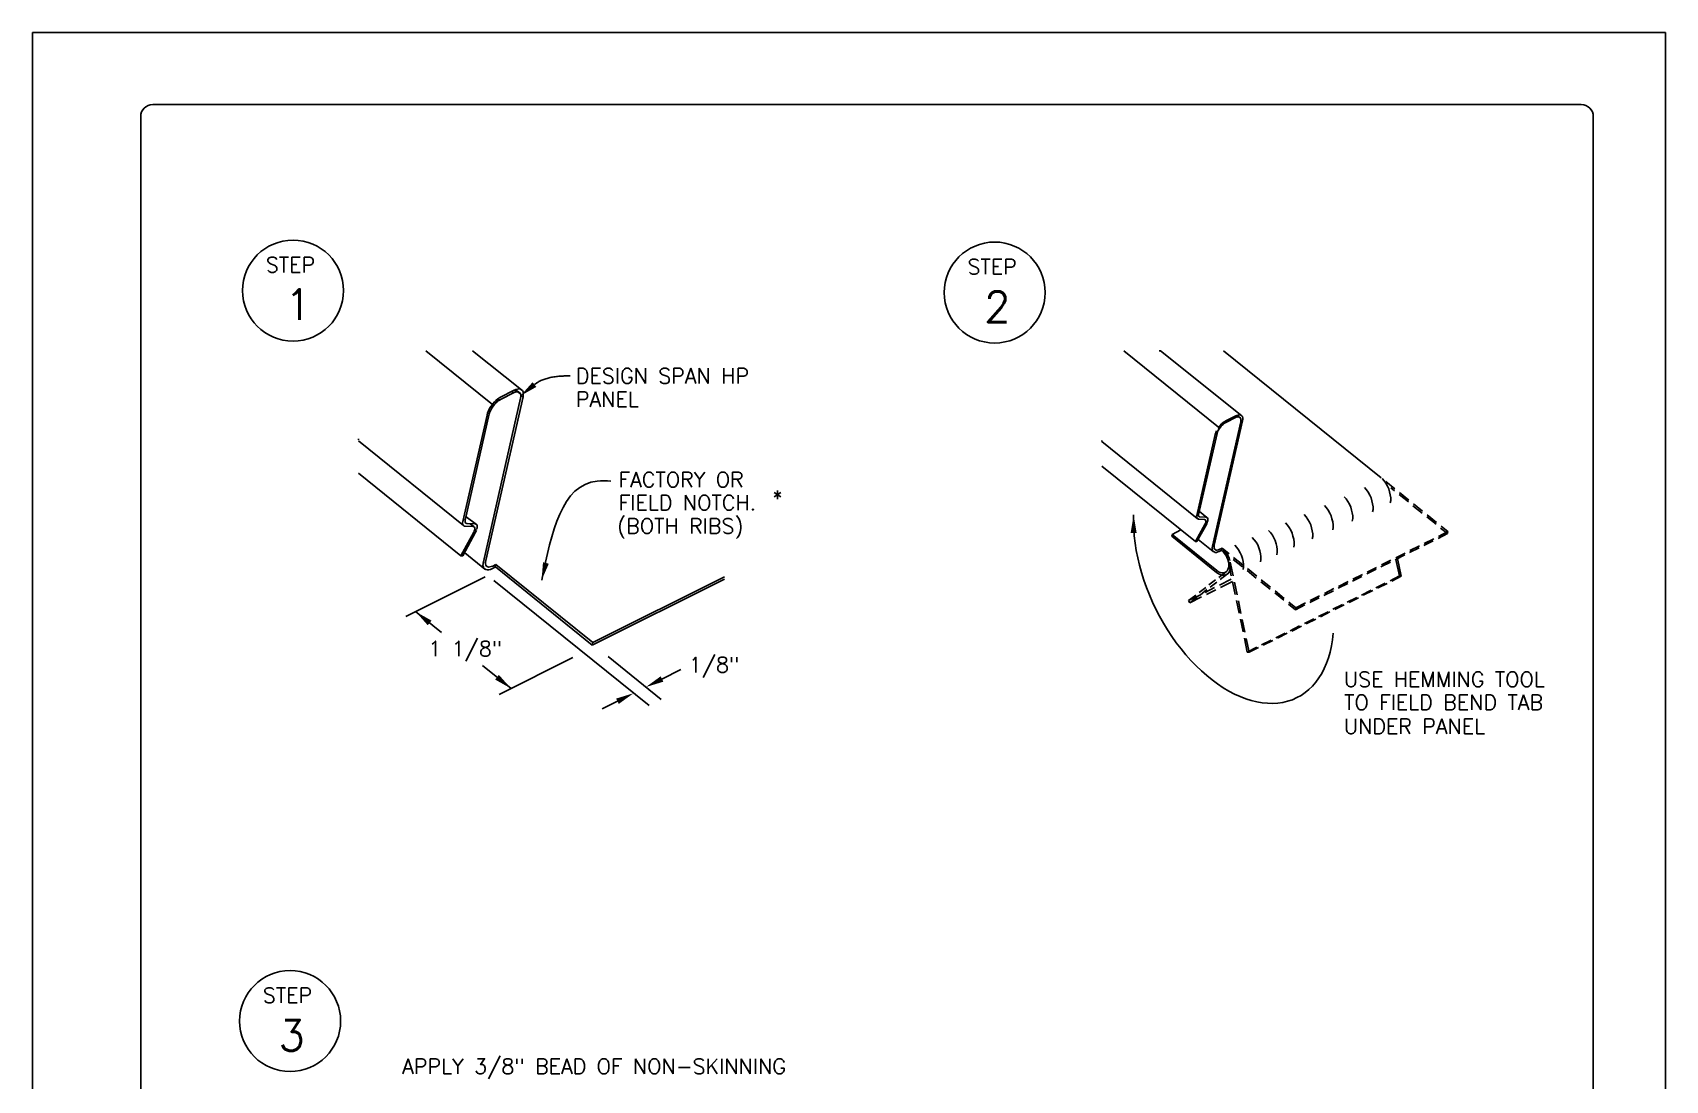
# Model space of a CAD drawing. Extents: x 137.4 to 145.9, y -2.6 to 8.4.
# Drawn here: x 137.43 to 145.93, y 2.92 to 8.38 of the extents above; entities that cross this region are included whole.
import ezdxf

# ---------------------------------------------------------------- set-up
doc = ezdxf.new("R2010")
doc.units = 0
doc.header["$LTSCALE"] = 0.5
doc.header["$MEASUREMENT"] = 0
for name, color, linetype in [('BORDER', 9, 'CONTINUOUS'), ('DIM', 4, 'CONTINUOUS'), ('DWG', 2, 'CONTINUOUS'), ('PEN1', 7, 'CONTINUOUS'), ('PEN2', 7, 'CONTINUOUS')]:
    doc.layers.add(name, color=color, linetype=linetype)
doc.styles.get("Standard").update_dxf_attribs({"font": 'romans.shx'})
doc.styles.add('STD', font='simplex.shx', dxfattribs={"height": 0.125})

msp = doc.modelspace()

# ---------------------------------------------------------------- linework, layer by layer
at = {"layer": 'BORDER'}
for p, q in [((145.9293, 8.3807), (137.4293, 8.3807)), ((137.4293, 8.3807), (137.4293, -2.6193)), ((145.9293, 8.3807), (145.9293, -2.6193)), ((145.4918, 8.0057), (138.0543, 8.0057)), ((137.9918, 7.9432), (137.9918, -2.1818)), ((145.5543, 7.9432), (145.5543, -2.1818))]:
    msp.add_line(p, q, dxfattribs=at)
for centre, start, end in [((138.0543, 7.9432), 90, 180), ((145.4918, 7.9432), 0, 90)]:
    msp.add_arc(centre, 0.0625, start, end, dxfattribs=at)
at = {"layer": 'DIM', "color": 5}
for p, q in [((143.1642, 5.76), (143.1619, 5.7967)), ((143.1687, 5.7225), (143.1642, 5.76)), ((143.1747, 5.6842), (143.1687, 5.7225)), ((143.1822, 5.646), (143.1747, 5.6842)), ((143.1912, 5.607), (143.1822, 5.646)), ((139.7848, 5.5469), (139.3722, 5.3397)), ((139.83, 5.5271), (140.6381, 4.8756)), ((143.2017, 5.5687), (143.1912, 5.607)), ((143.2137, 5.5297), (143.2017, 5.5687)), ((143.2279, 5.4915), (143.2137, 5.5297)), ((143.2429, 5.4532), (143.2279, 5.4915)), ((143.2594, 5.415), (143.2429, 5.4532)), ((139.4231, 5.3651), (139.5586, 5.2558)), ((143.2767, 5.3775), (143.2594, 5.415)), ((143.2962, 5.3407), (143.2767, 5.3775)), ((143.3164, 5.3047), (143.2962, 5.3407)), ((143.3374, 5.2695), (143.3164, 5.3047)), ((143.3599, 5.2357), (143.3374, 5.2695)), ((143.3832, 5.2027), (143.3599, 5.2357)), ((143.4079, 5.1705), (143.3832, 5.2027)), ((144.1842, 5.1547), (144.1909, 5.1862)), ((144.1909, 5.1862), (144.1969, 5.2185)), ((144.1969, 5.2185), (144.2007, 5.2522)), ((140.2408, 5.126), (139.8581, 4.9336)), ((140.4249, 5.131), (140.7021, 4.9076)), ((143.4334, 5.1397), (143.4079, 5.1705)), ((143.4597, 5.1105), (143.4334, 5.1397)), ((143.4859, 5.0827), (143.4597, 5.1105)), ((144.1654, 5.0962), (144.1752, 5.1247)), ((144.1752, 5.1247), (144.1842, 5.1547)), ((139.7709, 5.0847), (139.9199, 4.9646)), ((140.7057, 5.0142), (140.8044, 5.0635)), ((143.5137, 5.0565), (143.4859, 5.0827)), ((143.5414, 5.0317), (143.5137, 5.0565)), ((143.5699, 5.0092), (143.5414, 5.0317)), ((144.1099, 4.998), (144.1257, 5.0197)), ((144.1257, 5.0197), (144.1407, 5.0437)), ((144.1407, 5.0437), (144.1534, 5.0692)), ((144.1534, 5.0692), (144.1654, 5.0962)), ((143.5984, 4.9882), (143.5699, 5.0092)), ((143.6277, 4.9687), (143.5984, 4.9882)), ((143.6569, 4.9515), (143.6277, 4.9687)), ((143.6862, 4.9357), (143.6569, 4.9515)), ((143.7154, 4.923), (143.6862, 4.9357)), ((144.0537, 4.9432), (144.0327, 4.929)), ((144.0739, 4.9597), (144.0537, 4.9432)), ((144.0927, 4.9777), (144.0739, 4.9597)), ((144.0927, 4.9777), (144.1099, 4.998)), ((140.474, 4.8983), (140.3945, 4.8586)), ((143.7447, 4.9117), (143.7154, 4.923)), ((143.7732, 4.902), (143.7447, 4.9117)), ((143.8024, 4.8952), (143.7732, 4.902)), ((143.8302, 4.8907), (143.8024, 4.8952)), ((143.8579, 4.8877), (143.8302, 4.8907)), ((143.8857, 4.887), (143.8579, 4.8877)), ((143.9119, 4.8885), (143.8857, 4.887)), ((143.9382, 4.8922), (143.9119, 4.8885)), ((143.9629, 4.8982), (143.9382, 4.8922)), ((143.9877, 4.9065), (143.9629, 4.8982)), ((144.0102, 4.917), (143.9877, 4.9065)), ((144.0327, 4.929), (144.0102, 4.917))]:
    msp.add_line(p, q, dxfattribs=at)
for points, format in [([(139.9687, 6.4888, 0, 0.0313, 0), (140.0417, 6.5476, 0.0313, 0.0313, 0)], "xyseb"), ([(140.0417, 6.5476, -0.015006), (140.0518, 6.5551, -0.027555), (140.0577, 6.5588, -0.003182), (140.0725, 6.5668, -0.015003), (140.0757, 6.5684, -0.012662), (140.086, 6.5728, -0.013399), (140.0959, 6.5764, -0.011062), (140.1072, 6.58, -0.011784), (140.1181, 6.5828, -0.009609), (140.1306, 6.5855, -0.010275), (140.1424, 6.5876, -0.008334), (140.156, 6.5895, -0.008927), (140.1687, 6.5908, -0.007239), (140.1716, 6.591, -0.000799), (140.1972, 6.5924, -0.013263), (140.208, 6.5927, -0.007274), (140.2277, 6.5924)], "xyb"), ([(140.0786, 5.5276, 0, 0.0313, 0), (140.1014, 5.6185, 0.0313, 0.0313, 0)], "xyseb")]:
    msp.add_lwpolyline(points, format=format, dxfattribs=at)
msp.add_spline([(140.4395, 6.0451), (140.369, 6.0451), (140.0798, 5.5291)], degree=3, dxfattribs=at)
for points in [[(143.1455, 5.775), (143.1768, 5.775), (143.1612, 5.8687)], [(139.4862, 5.2941), (139.5059, 5.3184), (139.4231, 5.3651)], [(139.8567, 5.0356), (139.8371, 5.0112), (139.9199, 4.9646)], [(140.7127, 5.0002), (140.6987, 5.0282), (140.6219, 4.9723)], [(140.467, 4.9123), (140.481, 4.8844), (140.5579, 4.9403)]]:
    msp.add_solid(points, dxfattribs=at)
at = {"layer": 'DWG'}
for p, q in [((139.8232, 6.4447), (139.4767, 6.7237)), ((139.9747, 6.5205), (139.7197, 6.7237)), ((143.1094, 6.7237), (143.6037, 6.3255)), ((143.7244, 6.3855), (143.3007, 6.7237)), ((144.4497, 6.0622), (143.6284, 6.7237)), ((139.776, 5.6242), (139.9695, 6.477)), ((139.9822, 6.483), (139.788, 5.631)), ((139.8322, 6.4552), (139.8412, 6.4642)), ((139.8412, 6.4642), (139.851, 6.4732)), ((139.8502, 6.4605), (139.842, 6.453)), ((139.8502, 6.4605), (139.8442, 6.4657)), ((139.8592, 6.4672), (139.8502, 6.4605)), ((139.851, 6.4732), (139.8607, 6.48)), ((139.851, 6.4732), (139.8525, 6.4725)), ((139.8525, 6.4725), (139.8592, 6.4672)), ((139.8682, 6.4725), (139.8592, 6.4672)), ((139.8607, 6.48), (139.9357, 6.5182)), ((139.9327, 6.5047), (139.8682, 6.4725)), ((139.9237, 6.5115), (139.9327, 6.5047)), ((139.932, 6.5152), (139.9357, 6.5182)), ((139.9327, 6.5047), (139.941, 6.5077)), ((139.935, 6.5047), (139.9327, 6.5047)), ((139.9357, 6.5182), (139.9447, 6.522)), ((139.9425, 6.5197), (139.938, 6.5182)), ((139.938, 6.5182), (139.9485, 6.51)), ((139.941, 6.5077), (139.9485, 6.51)), ((139.9612, 6.5077), (139.9425, 6.5197)), ((139.9447, 6.522), (139.9537, 6.5242)), ((139.9485, 6.51), (139.9552, 6.51)), ((139.9537, 6.5242), (139.962, 6.525)), ((139.9552, 6.51), (139.9612, 6.5077)), ((139.9575, 6.5085), (139.9687, 6.4995)), ((139.9612, 6.5077), (139.9575, 6.5085)), ((139.9657, 6.5047), (139.9612, 6.5077)), ((139.962, 6.525), (139.9687, 6.5235)), ((139.9687, 6.4995), (139.9657, 6.5047)), ((139.9687, 6.5235), (139.9747, 6.5205)), ((139.9702, 6.4935), (139.9687, 6.4995)), ((139.9695, 6.477), (139.971, 6.4852)), ((139.9702, 6.4935), (139.971, 6.4912)), ((139.971, 6.4852), (139.9702, 6.4935)), ((139.971, 6.522), (139.9747, 6.5205)), ((139.9792, 6.516), (139.971, 6.522)), ((139.971, 6.4912), (139.9822, 6.483)), ((139.9747, 6.5205), (139.9792, 6.516)), ((139.9792, 6.516), (139.9822, 6.5092)), ((139.9822, 6.5092), (139.9837, 6.5017)), ((139.9837, 6.4927), (139.9822, 6.483)), ((139.9837, 6.5017), (139.9837, 6.4927)), ((139.6687, 5.835), (139.7947, 6.3892)), ((139.8067, 6.396), (139.6807, 5.8417)), ((139.7947, 6.3892), (139.7977, 6.3997)), ((139.7977, 6.3997), (139.8022, 6.411)), ((139.8022, 6.411), (139.8082, 6.4222)), ((139.8097, 6.405), (139.8067, 6.396)), ((139.8082, 6.4222), (139.815, 6.4335)), ((139.8142, 6.4147), (139.8097, 6.405)), ((139.815, 6.4335), (139.8135, 6.4297)), ((139.8135, 6.4297), (139.8195, 6.4252)), ((139.8195, 6.4252), (139.8142, 6.4147)), ((139.815, 6.4335), (139.8232, 6.4447)), ((139.8262, 6.435), (139.8195, 6.4252)), ((139.8202, 6.4395), (139.8262, 6.435)), ((139.8232, 6.4447), (139.8322, 6.4552)), ((139.8337, 6.4447), (139.8262, 6.435)), ((139.8337, 6.4447), (139.8277, 6.4485)), ((139.8322, 6.4552), (139.836, 6.4575)), ((139.842, 6.453), (139.8337, 6.4447)), ((139.836, 6.4575), (139.842, 6.453)), ((143.6907, 6.3757), (143.6419, 6.351)), ((143.6442, 6.3607), (143.6929, 6.3855)), ((143.7079, 6.3907), (143.6907, 6.3757)), ((143.6914, 6.3832), (143.6974, 6.378)), ((143.7012, 6.3885), (143.6929, 6.3855)), ((143.6959, 6.3855), (143.6929, 6.3855)), ((143.6974, 6.378), (143.7042, 6.3795)), ((143.6974, 6.378), (143.6997, 6.378)), ((143.7004, 6.3877), (143.6997, 6.387)), ((143.6997, 6.387), (143.7102, 6.3787)), ((143.7042, 6.3795), (143.7102, 6.3787)), ((143.7102, 6.3787), (143.7042, 6.3795)), ((143.7102, 6.39), (143.7079, 6.3907)), ((143.7079, 6.3907), (143.7147, 6.3907)), ((143.7102, 6.3787), (143.7147, 6.3772)), ((143.7117, 6.378), (143.7102, 6.3787)), ((143.7177, 6.3735), (143.7117, 6.378)), ((143.7147, 6.3907), (143.7207, 6.3885)), ((143.7177, 6.3735), (143.7147, 6.3772)), ((143.7147, 6.3772), (143.7177, 6.3735)), ((143.7207, 6.3885), (143.7169, 6.3892)), ((143.7274, 6.381), (143.7244, 6.3855)), ((143.7297, 6.375), (143.7274, 6.381)), ((143.5954, 6.2925), (143.4994, 5.871)), ((143.5714, 5.7052), (143.7192, 6.354)), ((143.7282, 6.3592), (143.5812, 5.7105)), ((143.5887, 6.297), (143.5857, 6.288)), ((143.5924, 6.306), (143.5887, 6.297)), ((143.5924, 6.306), (143.5924, 6.3045)), ((143.5977, 6.3007), (143.5954, 6.2925)), ((143.5969, 6.3127), (143.6014, 6.309)), ((143.6014, 6.309), (143.5977, 6.3007)), ((143.6067, 6.318), (143.6014, 6.309)), ((143.6037, 6.3255), (143.6022, 6.321)), ((143.6022, 6.321), (143.6067, 6.318)), ((143.6112, 6.3345), (143.6037, 6.3255)), ((143.6127, 6.3262), (143.6067, 6.318)), ((143.6082, 6.3292), (143.6127, 6.3262)), ((143.6187, 6.3427), (143.6112, 6.3345)), ((143.6194, 6.3337), (143.6127, 6.3262)), ((143.6149, 6.3367), (143.6194, 6.3337)), ((143.6187, 6.3427), (143.6269, 6.3502)), ((143.6224, 6.3442), (143.6187, 6.3427)), ((143.6269, 6.3405), (143.6194, 6.3337)), ((143.6269, 6.3405), (143.6224, 6.3442)), ((143.6269, 6.3502), (143.6359, 6.3562)), ((143.6292, 6.3502), (143.6269, 6.3502)), ((143.6344, 6.3465), (143.6269, 6.3405)), ((143.6344, 6.3465), (143.6292, 6.3502)), ((143.6419, 6.351), (143.6344, 6.3465)), ((143.6359, 6.3562), (143.6442, 6.3607)), ((143.6359, 6.3562), (143.6359, 6.3555)), ((143.6359, 6.3555), (143.6419, 6.351)), ((143.7177, 6.3735), (143.7192, 6.3682)), ((143.7192, 6.3682), (143.7177, 6.3735)), ((143.7192, 6.3682), (143.7177, 6.3735)), ((143.7199, 6.3615), (143.7192, 6.3682)), ((143.7192, 6.354), (143.7199, 6.3615)), ((143.7199, 6.3615), (143.7207, 6.3652)), ((143.7282, 6.3592), (143.7297, 6.3675)), ((143.7297, 6.3675), (143.7297, 6.375)), ((139.1257, 6.2655), (139.1257, 6.2595)), ((139.1257, 6.2542), (139.6725, 5.8132)), ((143.4919, 5.8507), (142.9962, 6.2505)), ((143.4897, 5.8657), (143.5857, 6.288)), ((142.9962, 6.123), (143.4829, 5.73)), ((139.659, 5.6565), (139.1257, 6.087)), ((144.4646, 6.0466), (144.4543, 6.0579)), ((144.4646, 6.0466), (144.474, 6.0335)), ((144.2669, 5.9521), (144.2565, 5.9633)), ((144.2669, 5.9521), (144.2763, 5.9389)), ((144.3727, 5.9997), (144.3623, 6.011)), ((144.3727, 5.9997), (144.382, 5.9866)), ((144.382, 5.9866), (144.3905, 5.9725)), ((144.3971, 5.9574), (144.3905, 5.9725)), ((144.4018, 5.9415), (144.3971, 5.9574)), ((144.474, 6.0335), (144.4824, 6.0194)), ((144.489, 6.0044), (144.4824, 6.0194)), ((144.4937, 5.9884), (144.489, 6.0044)), ((144.4975, 5.9734), (144.4937, 5.9884)), ((144.4975, 5.9734), (144.4993, 5.9584)), ((144.4993, 5.9584), (144.4993, 5.9443)), ((143.4897, 5.8657), (143.4889, 5.8597)), ((143.4889, 5.8597), (143.4897, 5.8657)), ((143.4994, 5.871), (143.4987, 5.8657)), ((143.4987, 5.8657), (143.4994, 5.862)), ((143.5039, 5.886), (143.5032, 5.8837)), ((143.5414, 5.8552), (143.5039, 5.886)), ((144.0586, 5.8589), (144.0482, 5.8702)), ((144.1645, 5.9058), (144.1542, 5.9171)), ((144.1645, 5.9058), (144.1739, 5.8927)), ((144.1739, 5.8927), (144.1824, 5.8786)), ((144.189, 5.8636), (144.1824, 5.8786)), ((144.2763, 5.9389), (144.2847, 5.9248)), ((144.2913, 5.9098), (144.2847, 5.9248)), ((144.296, 5.8939), (144.2913, 5.9098)), ((144.2997, 5.8788), (144.296, 5.8939)), ((144.2997, 5.8788), (144.3016, 5.8638)), ((144.4055, 5.9265), (144.4018, 5.9415)), ((144.4055, 5.9265), (144.4074, 5.9114)), ((144.4074, 5.8974), (144.4055, 5.8842)), ((144.4074, 5.9114), (144.4074, 5.8974)), ((144.4993, 5.9443), (144.4975, 5.9311)), ((139.668, 5.8282), (139.6687, 5.835)), ((139.668, 5.8222), (139.668, 5.8282)), ((139.668, 5.8222), (139.6695, 5.8192)), ((139.6695, 5.8177), (139.668, 5.8222)), ((139.6725, 5.8132), (139.6695, 5.8177)), ((139.6702, 5.8395), (139.6702, 5.838)), ((139.6725, 5.8485), (139.6717, 5.8432)), ((139.6762, 5.811), (139.6717, 5.814)), ((139.6807, 5.8102), (139.6762, 5.811)), ((139.6807, 5.8417), (139.6807, 5.8312)), ((139.6807, 5.8357), (139.6807, 5.8312)), ((139.6807, 5.8312), (139.6822, 5.8282)), ((139.7227, 5.808), (139.6807, 5.8102)), ((139.6822, 5.8282), (139.6852, 5.826)), ((139.6852, 5.826), (139.683, 5.8275)), ((139.689, 5.8245), (139.6852, 5.826)), ((139.6852, 5.826), (139.689, 5.8245)), ((139.74, 5.8192), (139.686, 5.859)), ((139.689, 5.8245), (139.731, 5.823)), ((139.7062, 5.823), (139.7257, 5.808)), ((139.7085, 5.823), (139.7062, 5.823)), ((139.7265, 5.8072), (139.7227, 5.808)), ((139.7287, 5.7855), (139.7257, 5.7795)), ((139.7265, 5.8072), (139.7295, 5.805)), ((139.7287, 5.7855), (139.731, 5.7915)), ((139.7295, 5.784), (139.7287, 5.7855)), ((139.7295, 5.805), (139.731, 5.8012)), ((139.731, 5.823), (139.7362, 5.8215)), ((139.731, 5.8012), (139.7317, 5.7967)), ((139.7317, 5.7967), (139.731, 5.7915)), ((139.7317, 5.7967), (139.7317, 5.7937)), ((139.7317, 5.7937), (139.74, 5.7877)), ((139.7347, 5.8215), (139.743, 5.8147)), ((139.74, 5.8192), (139.7347, 5.8215)), ((139.7355, 5.7795), (139.74, 5.7877)), ((139.7362, 5.8215), (139.74, 5.8192)), ((139.743, 5.8147), (139.74, 5.8192)), ((139.7422, 5.7952), (139.7437, 5.8027)), ((139.743, 5.8147), (139.7437, 5.8095)), ((139.7437, 5.8095), (139.743, 5.8147)), ((139.7437, 5.8027), (139.7437, 5.8095)), ((143.4072, 5.7907), (143.3614, 5.7675)), ((143.4829, 5.73), (143.5332, 5.823)), ((143.4889, 5.8597), (143.4897, 5.8545)), ((143.4919, 5.8507), (143.4897, 5.8545)), ((143.4897, 5.8545), (143.4904, 5.8537)), ((143.4904, 5.8537), (143.4994, 5.847)), ((143.5414, 5.823), (143.4904, 5.73)), ((143.4949, 5.8477), (143.4919, 5.8507)), ((143.4994, 5.847), (143.4949, 5.8477)), ((143.4994, 5.862), (143.5024, 5.859)), ((143.5309, 5.8455), (143.4994, 5.847)), ((143.5024, 5.859), (143.5054, 5.8582)), ((143.5054, 5.8582), (143.5377, 5.8567)), ((143.5309, 5.8455), (143.5339, 5.844)), ((143.5339, 5.844), (143.5309, 5.8455)), ((143.5362, 5.829), (143.5332, 5.823)), ((143.5332, 5.823), (143.5362, 5.8267)), ((143.5362, 5.8417), (143.5339, 5.844)), ((143.5377, 5.8387), (143.5362, 5.8417)), ((143.5377, 5.8342), (143.5362, 5.829)), ((143.5362, 5.829), (143.5377, 5.8342)), ((143.5377, 5.8567), (143.5414, 5.8552)), ((143.5377, 5.8387), (143.5384, 5.8357)), ((143.5377, 5.8342), (143.5377, 5.8387)), ((143.5384, 5.856), (143.5414, 5.8552)), ((143.5414, 5.8552), (143.5452, 5.853)), ((143.5444, 5.8305), (143.5414, 5.823)), ((143.5467, 5.8372), (143.5444, 5.8305)), ((143.5452, 5.853), (143.5467, 5.8485)), ((143.5467, 5.8485), (143.5474, 5.8432)), ((143.5474, 5.8432), (143.5467, 5.8372)), ((143.5467, 5.8372), (143.5474, 5.8432)), ((143.8739, 5.7771), (143.8636, 5.7884)), ((143.9617, 5.816), (143.9514, 5.8272)), ((143.9617, 5.816), (143.9711, 5.8028)), ((143.9711, 5.8028), (143.9795, 5.7887)), ((143.9861, 5.7737), (143.9795, 5.7887)), ((144.0586, 5.8589), (144.068, 5.8457)), ((144.068, 5.8457), (144.0764, 5.8317)), ((144.083, 5.8166), (144.0764, 5.8317)), ((144.0877, 5.8007), (144.083, 5.8166)), ((144.0914, 5.7856), (144.0877, 5.8007)), ((144.0914, 5.7856), (144.0933, 5.7706)), ((144.1936, 5.8476), (144.189, 5.8636)), ((144.1974, 5.8326), (144.1936, 5.8476)), ((144.1974, 5.8326), (144.1993, 5.8176)), ((144.1993, 5.8035), (144.1974, 5.7903)), ((144.1993, 5.8176), (144.1993, 5.8035)), ((144.3016, 5.8497), (144.2997, 5.8366)), ((144.3016, 5.8638), (144.3016, 5.8497)), ((139.7257, 5.7795), (139.659, 5.6565)), ((139.6695, 5.6565), (139.7355, 5.7795)), ((143.3592, 5.7577), (143.3614, 5.7675)), ((143.3674, 5.7622), (143.3592, 5.7577)), ((143.5924, 5.5695), (143.3592, 5.7577)), ((143.3614, 5.7675), (143.5947, 5.5792)), ((143.4904, 5.73), (143.4829, 5.73)), ((143.4904, 5.73), (143.4859, 5.7337)), ((143.4972, 5.7412), (143.5752, 5.679)), ((143.5699, 5.697), (143.5714, 5.7052)), ((143.5707, 5.6902), (143.5699, 5.697)), ((143.5812, 5.7105), (143.5797, 5.703)), ((143.5797, 5.703), (143.5804, 5.6962)), ((143.5827, 5.691), (143.5804, 5.6962)), ((143.6022, 5.6865), (143.6216, 5.6951)), ((143.6217, 5.6955), (143.6194, 5.685)), ((143.6299, 5.6872), (143.6217, 5.6955)), ((143.6217, 5.6955), (143.6217, 5.6955)), ((143.6981, 5.6992), (143.6878, 5.7105)), ((143.6981, 5.6992), (143.7075, 5.6861)), ((143.7894, 5.7397), (143.7791, 5.7509)), ((143.7894, 5.7397), (143.7988, 5.7265)), ((143.7988, 5.7265), (143.8073, 5.7124)), ((143.8138, 5.6974), (143.8073, 5.7124)), ((143.8185, 5.6814), (143.8138, 5.6974)), ((143.8739, 5.7771), (143.8833, 5.7639)), ((143.8833, 5.7639), (143.8918, 5.7499)), ((143.8983, 5.7348), (143.8918, 5.7499)), ((143.903, 5.7189), (143.8983, 5.7348)), ((143.9068, 5.7039), (143.903, 5.7189)), ((143.9068, 5.7039), (143.9087, 5.6888)), ((143.9908, 5.7578), (143.9861, 5.7737)), ((143.9946, 5.7427), (143.9908, 5.7578)), ((143.9946, 5.7427), (143.9964, 5.7277)), ((143.9964, 5.7136), (143.9946, 5.7005)), ((143.9964, 5.7277), (143.9964, 5.7136)), ((144.0933, 5.7565), (144.0914, 5.7434)), ((144.0933, 5.7706), (144.0933, 5.7565)), ((139.659, 5.6565), (139.6695, 5.6565)), ((139.6627, 5.6617), (139.6695, 5.6565)), ((139.6785, 5.6715), (139.7835, 5.5867)), ((139.7737, 5.6055), (139.7745, 5.6145)), ((139.7745, 5.6145), (139.776, 5.6242)), ((139.7752, 5.6182), (139.776, 5.6227)), ((139.788, 5.631), (139.7865, 5.622)), ((139.7872, 5.6145), (139.7865, 5.622)), ((139.7872, 5.6145), (139.7887, 5.6077)), ((139.8255, 5.6025), (139.8412, 5.6107)), ((139.8382, 5.598), (139.8412, 5.6107)), ((139.8412, 5.6107), (140.346, 5.2035)), ((143.5722, 5.6842), (143.5707, 5.6902)), ((143.5722, 5.6835), (143.5707, 5.6902)), ((143.5752, 5.679), (143.5722, 5.6835)), ((143.5759, 5.6782), (143.5752, 5.679)), ((143.5797, 5.676), (143.5759, 5.6782)), ((143.5849, 5.6737), (143.5797, 5.676)), ((143.5902, 5.6857), (143.5827, 5.691)), ((143.5917, 5.6737), (143.5849, 5.6737)), ((143.5902, 5.6857), (143.5954, 5.685)), ((143.5917, 5.6737), (143.5992, 5.676)), ((143.5954, 5.685), (143.6022, 5.6865)), ((143.6067, 5.679), (143.5992, 5.676)), ((143.6067, 5.679), (143.6198, 5.6846)), ((143.6194, 5.685), (143.6269, 5.6775)), ((143.6194, 5.685), (143.6194, 5.685)), ((143.6269, 5.6775), (143.6344, 5.6685)), ((143.6382, 5.6782), (143.6299, 5.6872)), ((143.6412, 5.6587), (143.6344, 5.6685)), ((143.6382, 5.6782), (143.6457, 5.6677)), ((143.6472, 5.6482), (143.6412, 5.6587)), ((143.6457, 5.6677), (143.6524, 5.6565)), ((143.6517, 5.637), (143.6472, 5.6482)), ((143.6517, 5.637), (143.6547, 5.625)), ((143.6577, 5.6445), (143.6524, 5.6565)), ((143.6562, 5.6137), (143.6547, 5.625)), ((143.6547, 5.625), (143.6547, 5.625)), ((143.6562, 5.6032), (143.6562, 5.6137)), ((143.6614, 5.6317), (143.6577, 5.6445)), ((143.6644, 5.6197), (143.6659, 5.6077)), ((143.7075, 5.6861), (143.716, 5.672)), ((143.7226, 5.657), (143.716, 5.672)), ((143.7272, 5.641), (143.7226, 5.657)), ((143.731, 5.626), (143.7272, 5.641)), ((143.731, 5.626), (143.7329, 5.611)), ((143.7329, 5.611), (143.7329, 5.5969)), ((143.8223, 5.6664), (143.8185, 5.6814)), ((143.8223, 5.6664), (143.8242, 5.6514)), ((143.8242, 5.6373), (143.8223, 5.6242)), ((143.8242, 5.6514), (143.8242, 5.6373)), ((143.9087, 5.6747), (143.9068, 5.6616)), ((143.9087, 5.6888), (143.9087, 5.6747)), ((139.7737, 5.6055), (139.7745, 5.607)), ((139.776, 5.598), (139.7737, 5.6055)), ((139.776, 5.5987), (139.776, 5.598)), ((139.776, 5.598), (139.779, 5.592)), ((139.7835, 5.5867), (139.779, 5.592)), ((139.779, 5.592), (139.7887, 5.5837)), ((139.7835, 5.5867), (139.7887, 5.5837)), ((139.7887, 5.6077), (139.7917, 5.6025)), ((139.7887, 5.5837), (139.7962, 5.583)), ((139.7917, 5.6025), (139.7962, 5.5995)), ((139.7925, 5.6025), (139.7962, 5.5995)), ((139.7962, 5.5995), (139.8022, 5.5972)), ((139.8037, 5.583), (139.7962, 5.583)), ((139.7962, 5.583), (139.8037, 5.583)), ((139.8022, 5.5972), (139.809, 5.598)), ((139.8037, 5.583), (139.8127, 5.5852)), ((139.809, 5.598), (139.8172, 5.5995)), ((139.812, 5.5972), (139.809, 5.598)), ((139.8127, 5.5852), (139.8225, 5.5897)), ((139.8172, 5.5995), (139.8255, 5.6025)), ((139.8382, 5.598), (139.8225, 5.5897)), ((140.343, 5.1907), (139.8382, 5.598)), ((141.0307, 5.5342), (140.343, 5.1907)), ((140.346, 5.2035), (141.0307, 5.5462)), ((143.5924, 5.5695), (143.6022, 5.5627)), ((143.5947, 5.5792), (143.6037, 5.5732)), ((143.6022, 5.5627), (143.6112, 5.5582)), ((143.6119, 5.5695), (143.6037, 5.5732)), ((143.6112, 5.5582), (143.6202, 5.5552)), ((143.6119, 5.5695), (143.6209, 5.5672)), ((143.6209, 5.5672), (143.6284, 5.5672)), ((143.6209, 5.5552), (143.6292, 5.5545)), ((143.6284, 5.5672), (143.6359, 5.5687)), ((143.6292, 5.5545), (143.6374, 5.5552)), ((143.6359, 5.5687), (143.6427, 5.5725)), ((143.6374, 5.5552), (143.6449, 5.5582)), ((143.6427, 5.5725), (143.6479, 5.5777)), ((143.6517, 5.5627), (143.6449, 5.5582)), ((143.6479, 5.5777), (143.6524, 5.5852)), ((143.6569, 5.5687), (143.6517, 5.5627)), ((143.6524, 5.5852), (143.6554, 5.5935)), ((143.6554, 5.5935), (143.6562, 5.6032)), ((143.6614, 5.577), (143.6569, 5.5687)), ((143.6614, 5.577), (143.6644, 5.586)), ((143.6659, 5.5965), (143.6644, 5.586)), ((143.6659, 5.6077), (143.6659, 5.5965)), ((143.7329, 5.5969), (143.731, 5.5837)), ((140.343, 5.1907), (140.346, 5.2035))]:
    msp.add_line(p, q, dxfattribs=at)
at = {"layer": 'DWG', "color": 46}
msp.add_line((143.6494, 5.5612), (143.6119, 5.532), dxfattribs=at)
at = {"layer": 'DWG'}
for centre in [(138.7849, 7.0371), (142.4377, 7.027), (138.7697, 3.2327)]:
    msp.add_circle(centre, 0.2629, dxfattribs=at)
at = {"layer": 'PEN1'}
for p, q in [((143.1612, 5.8327), (143.1612, 5.8687)), ((143.1619, 5.7967), (143.1612, 5.8327))]:
    msp.add_line(p, q, dxfattribs=at)
at = {"layer": 'PEN2'}
for p, q in [((143.3007, 6.7237), (143.2947, 6.7237)), ((142.9962, 6.2505), (142.9962, 6.2572)), ((143.6202, 5.5552), (143.6209, 5.5552)), ((143.6209, 5.5672), (143.6284, 5.5672)), ((143.6427, 5.5725), (143.6427, 5.5725)), ((143.6449, 5.5582), (143.6487, 5.5612)), ((143.6494, 5.5612), (143.6494, 5.5612)), ((143.6697, 5.5335), (143.6697, 5.5335))]:
    msp.add_line(p, q, dxfattribs=at)
at = {"layer": 'PEN2', "color": 46}
for p, q in [((144.4737, 6.0427), (144.5217, 6.0045)), ((144.5194, 5.994), (144.5006, 6.0092)), ((144.5914, 5.9362), (144.5434, 5.9745)), ((144.5457, 5.985), (144.5937, 5.946)), ((144.6634, 5.8777), (144.6154, 5.9167)), ((144.6177, 5.9265), (144.6657, 5.8882)), ((144.6897, 5.8687), (144.7377, 5.8297)), ((144.7354, 5.82), (144.6874, 5.8582)), ((144.7977, 5.7817), (144.7482, 5.757)), ((144.7954, 5.7712), (144.7594, 5.8005)), ((144.7617, 5.811), (144.7977, 5.7817)), ((144.7977, 5.7817), (144.7954, 5.7712)), ((144.7977, 5.7817), (144.7977, 5.7817)), ((143.6217, 5.6955), (143.6577, 5.6662)), ((144.5974, 5.6722), (144.6469, 5.697)), ((144.6492, 5.7075), (144.5997, 5.6827)), ((144.6717, 5.7097), (144.7212, 5.7345)), ((144.7234, 5.7442), (144.6739, 5.7195)), ((144.7459, 5.7465), (144.7954, 5.7712)), ((144.7954, 5.7712), (144.7954, 5.7712)), ((143.6554, 5.6565), (143.6194, 5.685)), ((143.6547, 5.625), (143.6697, 5.5522)), ((143.6787, 5.5515), (143.6637, 5.6235)), ((143.7274, 5.598), (143.6794, 5.637)), ((143.6817, 5.6467), (143.7297, 5.6085)), ((144.4489, 5.598), (144.4984, 5.6227)), ((144.5007, 5.6332), (144.4512, 5.6085)), ((144.5232, 5.6355), (144.5727, 5.6602)), ((144.5749, 5.67), (144.5254, 5.6452)), ((144.5269, 5.637), (144.5457, 5.5507)), ((144.5547, 5.5492), (144.5352, 5.6415)), ((143.5879, 5.5305), (143.5534, 5.5042)), ((143.6052, 5.5432), (143.6427, 5.5725)), ((143.6697, 5.5335), (143.6074, 5.5027)), ((143.7994, 5.5402), (143.7514, 5.5785)), ((143.7537, 5.589), (143.8017, 5.55)), ((143.8257, 5.5305), (143.8737, 5.4922)), ((144.3004, 5.5237), (144.3499, 5.5485)), ((144.3522, 5.559), (144.3027, 5.5342)), ((144.3747, 5.5612), (144.4242, 5.586)), ((144.4264, 5.5957), (144.3769, 5.571)), ((144.4962, 5.526), (144.5457, 5.5507)), ((144.5547, 5.5492), (144.5052, 5.5245)), ((144.5457, 5.5507), (144.5457, 5.5507)), ((144.5457, 5.5507), (144.5547, 5.5492)), ((144.5547, 5.5492), (144.5547, 5.5492)), ((143.5084, 5.4532), (143.4469, 5.4225)), ((143.4844, 5.451), (143.4469, 5.4225)), ((143.4537, 5.4105), (143.5152, 5.442)), ((143.5362, 5.4907), (143.5017, 5.4645)), ((143.5084, 5.4525), (143.5429, 5.4795)), ((143.5827, 5.49), (143.5332, 5.4652)), ((143.5399, 5.454), (143.5894, 5.4787)), ((143.5602, 5.4922), (143.5947, 5.5185)), ((143.6142, 5.4915), (143.6764, 5.5222)), ((143.6764, 5.5222), (143.6764, 5.5222)), ((143.6764, 5.52), (143.6899, 5.4547)), ((143.6997, 5.4532), (143.6854, 5.5185)), ((143.8714, 5.4817), (143.8234, 5.5207)), ((143.9434, 5.424), (143.8954, 5.4622)), ((143.8977, 5.4727), (143.9457, 5.4337)), ((144.1294, 5.4472), (144.0799, 5.4225)), ((144.1519, 5.4495), (144.2014, 5.4742)), ((144.2037, 5.4847), (144.1542, 5.46)), ((144.2262, 5.487), (144.2757, 5.5117)), ((144.2779, 5.5215), (144.2284, 5.4967)), ((144.3477, 5.4517), (144.3972, 5.4765)), ((144.4062, 5.475), (144.3567, 5.4502)), ((144.4219, 5.4885), (144.4714, 5.5132)), ((144.4804, 5.5117), (144.4309, 5.487)), ((143.4469, 5.4225), (143.4537, 5.4105)), ((143.4537, 5.4105), (143.4912, 5.4397)), ((143.6974, 5.4225), (143.7109, 5.3572)), ((143.7199, 5.3557), (143.7064, 5.421)), ((143.9674, 5.4045), (144.0034, 5.3752)), ((144.0057, 5.3857), (143.9697, 5.4142)), ((144.0034, 5.3752), (144.0529, 5.4)), ((144.0034, 5.3752), (144.0057, 5.3857)), ((144.0552, 5.4105), (144.0057, 5.3857)), ((144.0777, 5.4127), (144.1272, 5.4375)), ((144.1242, 5.34), (144.1737, 5.3647)), ((144.1834, 5.3632), (144.1339, 5.3385)), ((144.1984, 5.3775), (144.2479, 5.4022)), ((144.2577, 5.4007), (144.2082, 5.376)), ((144.2727, 5.4142), (144.3229, 5.439)), ((144.3319, 5.4375), (144.2824, 5.4127)), ((143.7177, 5.325), (143.7312, 5.2597)), ((143.7402, 5.2582), (143.7267, 5.3235)), ((143.9757, 5.2657), (144.0252, 5.2905)), ((144.0349, 5.289), (143.9847, 5.2642)), ((144.0499, 5.3032), (144.0994, 5.328)), ((144.1092, 5.3265), (144.0597, 5.3017)), ((143.7529, 5.1547), (143.7379, 5.2267)), ((143.7469, 5.226), (143.7619, 5.1532)), ((143.8272, 5.1915), (143.8767, 5.2162)), ((143.8857, 5.2147), (143.8362, 5.19)), ((143.9014, 5.229), (143.9509, 5.2537)), ((143.9599, 5.2522), (143.9104, 5.2275)), ((143.7529, 5.1547), (143.8024, 5.1795)), ((143.7619, 5.1532), (143.7529, 5.1547)), ((143.8114, 5.178), (143.7619, 5.1532))]:
    msp.add_line(p, q, dxfattribs=at)

# ---------------------------------------------------------------- texts
at = {"layer": 'DIM'}
for s, height, p in [('STEP', 0.07875, (138.6433, 7.1322)), ('STEP', 0.07875, (142.296, 7.1221)), ('DESIGN SPAN HP', 0.07875, (140.2579, 6.5537)), ('PANEL', 0.07875, (140.2579, 6.4316)), ('FACTORY OR', 0.07875, (140.4793, 6.0135)), ('FIELD NOTCH.', 0.07875, (140.4805, 5.893)), ('*', 0.0788, (141.2804, 5.9179)), ('(BOTH RIBS)', 0.07875, (140.4723, 5.7715)), ('1 1/8"', 0.07875, (139.4892, 5.1326)), ('1/8"', 0.07875, (140.8453, 5.0488)), ('USE HEMMING TOOL', 0.07875, (144.2556, 4.973)), ('TO FIELD BEND TAB', 0.07875, (144.2568, 4.8529)), ('UNDER PANEL', 0.07875, (144.2556, 4.7278)), ('STEP', 0.07875, (138.6281, 3.3278)), ('APPLY 3/8" BEAD OF NON-SKINNING', 0.07875, (139.3532, 2.9576))]:
    msp.add_text(s, height=height, dxfattribs=at).set_placement(p)
at = {"layer": 'DIM', "style": 'STD'}
for s, p in [('1', (138.7434, 6.8843)), ('2', (142.383, 6.873)), ('3', (138.7092, 3.0779))]:
    msp.add_text(s, height=0.1602, dxfattribs=at).set_placement(p)

doc.saveas('drawing.dxf')
